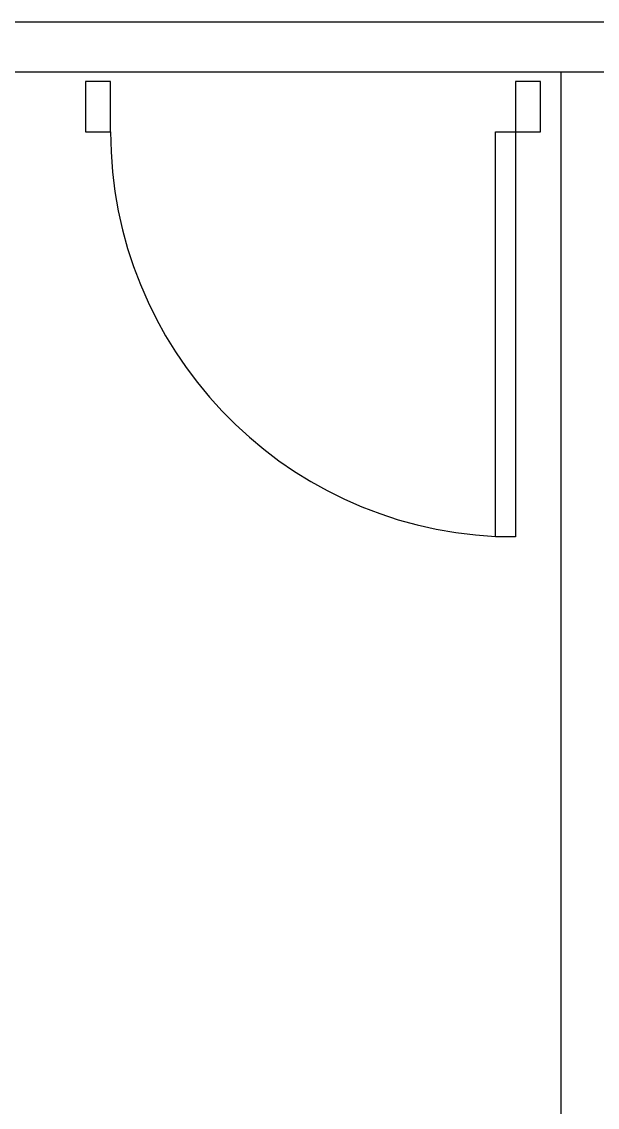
# Model space of a CAD drawing. Extents: x -45.7 to -14.1, y -192.9 to -169.
# Drawn here: x -37.106 to -35.955, y -174.248 to -172.078 of the extents above; entities that cross this region are included whole.
import ezdxf

# ---------------------------------------------------------------- set-up
doc = ezdxf.new("R2010")
doc.units = 0
for name, color, linetype in [('CB-Truc.0.05', 7, 'Continuous'), ('dat cong cong', 7, 'Continuous'), ('dat o hien trang', 7, 'Continuous'), ('Level 2', 7, 'Continuous')]:
    doc.layers.add(name, color=color, linetype=linetype)

# ---------------------------------------------------------------- blocks, each defined once
blk = doc.blocks.new('CTA - CỬA ĐI COMPOSITE 1 CÁNH - 910x2200-6109532-MB KIẾN TRÚC TẦNG 2')
at = {"layer": 'CB-Truc.0.05'}
for p, q in [((-4.05, 0.5), (-4.05, 8.6)), ((-4.05, 8.6), (-3.65, 8.6)), ((-3.65, 8.6), (-3.65, 0.5)), ((-3.65, 0.5), (-4.05, 0.5))]:
    blk.add_line(p, q, dxfattribs=at)
at = {"layer": 'dat cong cong'}
blk.add_arc((-4.05, 0.5), 8.1, 360, 87.1694, dxfattribs=at)
at = {"layer": 'dat o hien trang'}
for p, q in [((-4.05, 0.5), (-4.55, 0.5)), ((-4.55, 0.5), (-4.55, -0.5)), ((-4.05, -0.5), (-4.05, 0.5)), ((4.55, 0.5), (4.05, 0.5)), ((4.05, 0.5), (4.05, -0.5)), ((4.55, -0.5), (4.55, 0.5)), ((-4.55, -0.5), (-4.05, -0.5)), ((4.05, -0.5), (4.55, -0.5))]:
    blk.add_line(p, q, dxfattribs=at)

msp = doc.modelspace()

# ---------------------------------------------------------------- linework, layer by layer
at = {"layer": 'Level 2'}
for p, q in [((-40.7778, -172.0784), (-34.376, -172.0784)), ((-40.5778, -172.1784), (-34.3778, -172.1784)), ((-36.0278, -172.1784), (-36.0278, -174.3103))]:
    msp.add_line(p, q, dxfattribs=at)

# ---------------------------------------------------------------- block references
at = {"layer": 'dat cong cong', "xscale": 0.1, "yscale": 0.10000000000000002, "rotation": 180}
msp.add_blockref('CTA - CỬA ĐI COMPOSITE 1 CÁNH - 910x2200-6109532-MB KIẾN TRÚC TẦNG 2', (-36.5236, -172.2482), dxfattribs=at)

doc.saveas('drawing.dxf')
